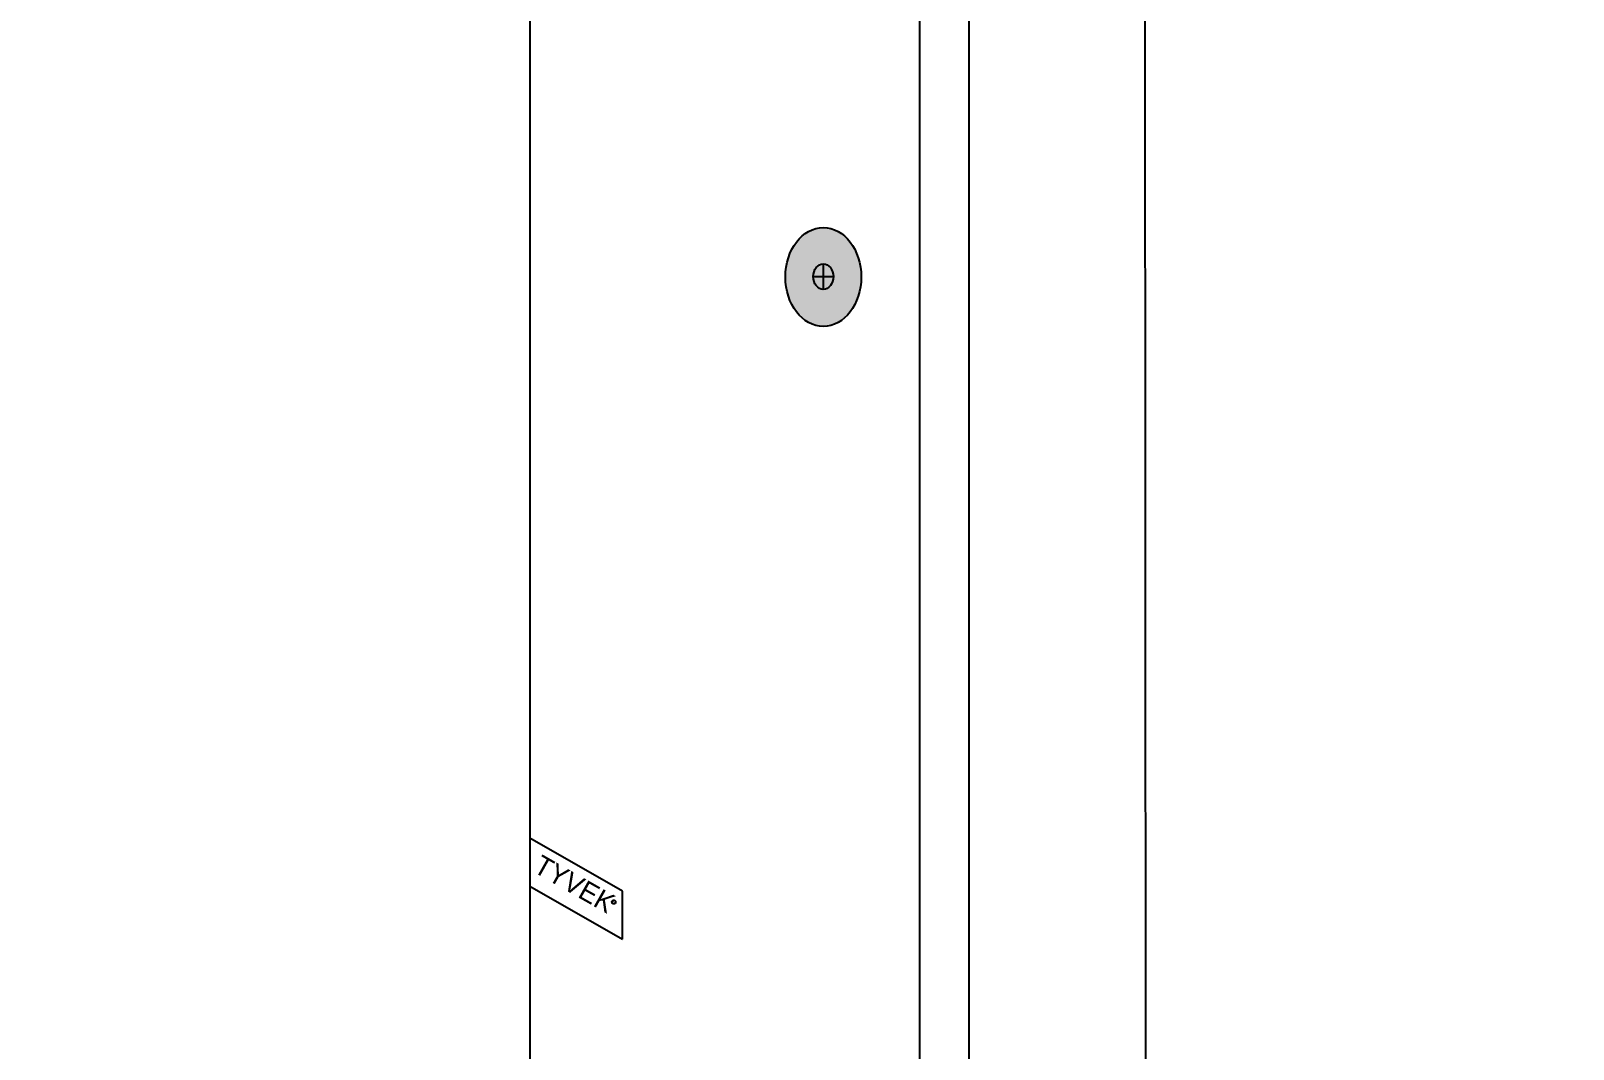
# Model space of a CAD drawing. Header units: inches. Extents: x -17.6 to 82.3, y -15.1 to 23.2.
# Drawn here: x 1.652 to 3.724, y 11.636 to 13.004 of the extents above; entities that cross this region are included whole.
import ezdxf

# ---------------------------------------------------------------- set-up
doc = ezdxf.new("R2010")
doc.units = ezdxf.units.IN
doc.header["$MEASUREMENT"] = 0
for name, color, linetype, lineweight in [('.ATI-HATCH', 7, 'Continuous', 0), ('G-ANNO-TTLB', 7, 'Continuous', 0), ('TYVEK', 7, 'Continuous', 0), ('X-REF - TRACED', 7, 'Continuous', 0)]:
    doc.layers.add(name, color=color, linetype=linetype, lineweight=lineweight)

# ---------------------------------------------------------------- blocks, each defined once
blk = doc.blocks.new('Block_359')
at = {"layer": '.ATI-HATCH'}
blk.add_open_spline([(-0.3869, 11.4388), (-0.3869, 11.4388), (-0.3885, 11.4396), (-0.3885, 11.4396), (-0.3885, 11.4396), (-0.3869, 11.4404), (-0.3869, 11.4404), (-0.3869, 11.4404), (-0.3869, 11.8313), (-0.3869, 11.8313), (-0.3869, 11.8313), (-0.3876, 11.831), (-0.3876, 11.831), (-0.3876, 11.831), (-0.3876, 11.8317), (-0.3876, 11.8317), (-0.3876, 11.8317), (-0.5963, 11.9508), (-0.5963, 11.9508), (-0.5963, 11.9508), (-0.5963, 11.3488), (-0.5963, 11.3488), (-0.5963, 11.3488), (-0.4707, 11.1336), (-0.4707, 11.1336), (-0.4707, 11.1336), (2.17, 9.6233), (2.17, 9.6233), (2.17, 9.6233), (2.5468, 9.8385), (2.5468, 9.8385), (2.5468, 9.8385), (2.5468, 10.2999), (2.5468, 10.2999), (2.5468, 10.2999), (2.3076, 10.4365), (2.3076, 10.4365), (2.3076, 10.4365), (2.3076, 10.2267), (2.3076, 10.2267), (2.3076, 10.2267), (2.3078, 9.8985), (2.3078, 9.8985), (2.3078, 9.8985), (-0.3869, 11.4388), (-0.3869, 11.4388)], degree=3, knots=[0, 0, 0, 0, 1, 1, 1, 2, 2, 2, 3, 3, 3, 4, 4, 4, 5, 5, 5, 6, 6, 6, 7, 7, 7, 8, 8, 8, 9, 9, 9, 10, 10, 10, 11, 11, 11, 12, 12, 12, 13, 13, 13, 14, 14, 14, 15, 15, 15, 15], dxfattribs=at)

msp = doc.modelspace()

# ---------------------------------------------------------------- hatches: boundary and pattern name
at = {"layer": 'G-ANNO-TTLB', "true_color": 0xff00ff, "transparency": 33554687}
h = msp.add_hatch(color=6, dxfattribs=at)
edge = h.paths.add_edge_path()
edge.add_spline(control_points=[(24.6253, -11.0625), (24.6253, -11.0625), (-16.0625, -11.0625), (-16.0625, -11.0625), (-16.0625, -11.0625), (-16.0625, 23.0625), (-16.0625, 23.0625), (-16.0625, 23.0625), (24.6253, 23.0625), (24.6253, 23.0625), (24.6253, 23.0625), (24.6253, -11.0625), (24.6253, -11.0625)], knot_values=[0, 0, 0, 0, 1, 1, 1, 2, 2, 2, 3, 3, 3, 4, 4, 4, 4], degree=3, periodic=0)
edge = h.paths.add_edge_path()
edge.add_spline(control_points=[(-15.9375, 22.9375), (-15.9375, 22.9375), (-15.9375, -10.9375), (-15.9375, -10.9375), (-15.9375, -10.9375), (24.5003, -10.9375), (24.5003, -10.9375), (24.5003, -10.9375), (24.5003, 22.9375), (24.5003, 22.9375), (24.5003, 22.9375), (-15.9375, 22.9375), (-15.9375, 22.9375)], knot_values=[0, 0, 0, 0, 1, 1, 1, 2, 2, 2, 3, 3, 3, 4, 4, 4, 4], degree=3, periodic=0)
edge.add_line((-15.9375, 22.9375), (-15.9375, 22.9375))
at = {"layer": 'TYVEK', "true_color": 0x003b71, "transparency": 33554687}
h = msp.add_hatch(color=156, dxfattribs=at)
h.dxf.hatch_style = 2
edge = h.paths.add_edge_path()
edge.add_ellipse((2.7164, 12.6736), major_axis=(0, 0.0664), ratio=0.766948, start_angle=0, end_angle=360)

# ---------------------------------------------------------------- linework, layer by layer
at = {"layer": 'G-ANNO-TTLB'}
for points in [[(24.6253, -11.0625), (24.6253, -11.0625), (-16.0625, -11.0625), (-16.0625, -11.0625), (-16.0625, -11.0625), (-16.0625, 23.0625), (-16.0625, 23.0625), (-16.0625, 23.0625), (24.6253, 23.0625), (24.6253, 23.0625), (24.6253, 23.0625), (24.6253, -11.0625), (24.6253, -11.0625)], [(-15.9375, 22.9375), (-15.9375, 22.9375), (-15.9375, -10.9375), (-15.9375, -10.9375), (-15.9375, -10.9375), (24.5003, -10.9375), (24.5003, -10.9375), (24.5003, -10.9375), (24.5003, 22.9375), (24.5003, 22.9375), (24.5003, 22.9375), (-15.9375, 22.9375), (-15.9375, 22.9375)]]:
    msp.add_open_spline(points, degree=3, knots=[0, 0, 0, 0, 1, 1, 1, 2, 2, 2, 3, 3, 3, 4, 4, 4, 4], dxfattribs=at)
at = {"layer": 'TYVEK', "color": 18, "lineweight": 25, "true_color": 0x000000}
for p, q in [((3.1514, 8.5918), (3.1479, 14.4836)), ((2.8456, 14.3105), (2.8456, 8.4166))]:
    msp.add_line(p, q, dxfattribs=at)
at = {"layer": 'TYVEK', "color": 2, "lineweight": 25, "true_color": 0xffff00}
for p, q in [((2.9124, 8.4552), (2.9124, 14.3492)), ((2.4465, 11.8483), (2.3222, 11.9196)), ((2.3222, 11.9196), (2.3222, 11.8549)), ((2.3222, 11.8549), (2.4465, 11.7837)), ((2.4465, 11.7837), (2.4465, 11.8483))]:
    msp.add_line(p, q, dxfattribs=at)
at = {"layer": 'TYVEK', "color": 252, "lineweight": 25, "true_color": 0x848484}
for p, q in [((2.7164, 12.6912), (2.7164, 12.6569)), ((2.7029, 12.674), (2.7299, 12.674))]:
    msp.add_line(p, q, dxfattribs=at)
at = {"layer": 'TYVEK', "color": 18, "lineweight": 25, "true_color": 0x000000}
msp.add_lwpolyline([(-0.3608, 11.8305), (-0.3608, 14.6278), (2.3222, 13.0775), (2.3227, 9.8865)], dxfattribs=at)
msp.add_ellipse((2.7164, 12.6736), major_axis=(0, 0.0664), ratio=0.766948, dxfattribs=at)
at = {"layer": 'TYVEK', "color": 252, "lineweight": 25, "true_color": 0x848484}
msp.add_ellipse((2.7164, 12.674), major_axis=(0, 0.0171), ratio=0.788846, dxfattribs=at)
at = {"layer": 'X-REF - TRACED', "color": 252, "lineweight": 25, "true_color": 0x848484}
msp.add_circle((2.4349, 11.8338), 0.00252, dxfattribs=at)

# ---------------------------------------------------------------- block references
at = {"layer": '.ATI-HATCH'}
msp.add_blockref('Block_359', (0, 0), dxfattribs=at)

# ---------------------------------------------------------------- texts
at = {"layer": 'X-REF - TRACED', "char_height": 0.2, "attachment_point": 7, "rotation": 330.4041}
for s, insert in [('\\C252;\\c8684676;\\FMyriad Pro|b0|i0|c1;\\H0.026479;\\W1.000000;TYVEK ', (2.3252, 11.8751)), ('\\C252;\\c8684676;\\FMyriad Pro|b0|i0|c1;\\H0.003505;\\W1.000000;R', (2.4327, 11.833))]:
    msp.add_mtext(s, dxfattribs=dict(at, insert=insert))

doc.saveas('drawing.dxf')
